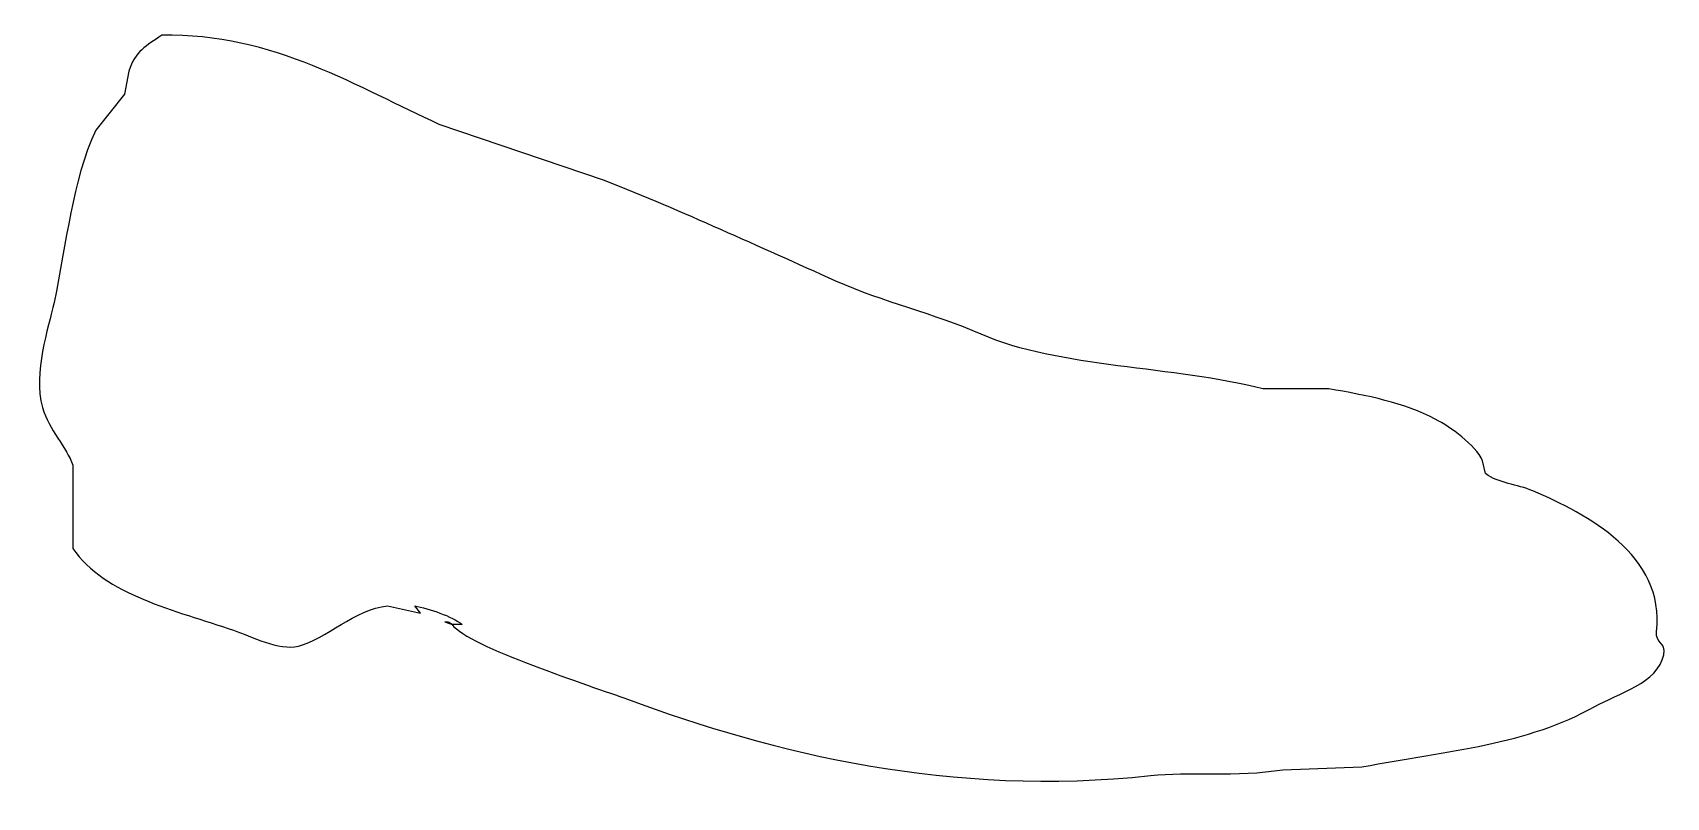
# Model space of a CAD drawing. Header units: centimetres. Extents: x -6.9 to 6.8, y -3.3 to 3.1.
import ezdxf

# ---------------------------------------------------------------- set-up
doc = ezdxf.new("R2010")
doc.units = ezdxf.units.CM
doc.header["$MEASUREMENT"] = 0
doc.layers.add('Camada 1', color=7, linetype='Continuous')

msp = doc.modelspace()

# ---------------------------------------------------------------- linework, layer by layer
at = {"layer": 'Camada 1'}
for points, knots in [([(-5.78178, 3.12498), (-4.85143, 3.14654), (-4.1157, 2.67421), (-3.4572, 2.37827), (-3.4572, 2.37827), (-3.4572, 2.37827), (-2.07211, 1.90848), (-2.07211, 1.90848), (-2.07211, 1.90848), (-1.40414, 1.64474), (-0.78682, 1.356), (-0.13298, 1.06544), (-0.13298, 1.06544), (0.26416, 0.88891), (0.69233, 0.79138), (1.08349, 0.61978), (1.08349, 0.61978), (1.72981, 0.3362), (2.70861, 0.35218), (3.44423, 0.16208), (3.44423, 0.16208), (3.44423, 0.16208), (3.99815, 0.16207), (3.99815, 0.16207), (3.99815, 0.16207), (4.31158, 0.1082), (4.63942, 0.04301), (4.88953, -0.09082), (4.88953, -0.09082), (5.0201, -0.1608), (5.2228, -0.30601), (5.28696, -0.44015), (5.28696, -0.44015), (5.28696, -0.44015), (5.31098, -0.54852), (5.31098, -0.54852), (5.31098, -0.54852), (5.42046, -0.63192), (5.57503, -0.63575), (5.70854, -0.69306), (5.70854, -0.69306), (6.16201, -0.88814), (6.81701, -1.22852), (6.74433, -1.87337), (6.74433, -1.87337), (6.73327, -1.97153), (6.82625, -1.9573), (6.80444, -2.06607), (6.80444, -2.06607), (6.757, -2.30435), (6.41749, -2.3919), (6.22635, -2.49967), (6.22635, -2.49967), (5.65842, -2.82032), (5.0103, -2.868), (4.27521, -3.00553), (4.27521, -3.00553), (4.27521, -3.00553), (3.61269, -3.02971), (3.61269, -3.02971), (3.61269, -3.02971), (3.2282, -3.09239), (2.8164, -3.04363), (2.50467, -3.07794), (2.50467, -3.07794), (0.83928, -3.26095), (-0.66263, -2.89043), (-1.87937, -2.4395), (-1.87937, -2.4395), (-2.17615, -2.32959), (-3.21308, -1.99886), (-3.34887, -1.81313), (-3.34887, -1.81313), (-3.34887, -1.81313), (-3.26451, -1.81312), (-3.26451, -1.81312), (-3.26451, -1.81312), (-3.34997, -1.74226), (-3.54243, -1.68014), (-3.66199, -1.65665), (-3.66199, -1.65665), (-3.66199, -1.65665), (-3.61378, -1.71684), (-3.61378, -1.71684), (-3.61378, -1.71684), (-3.61378, -1.71684), (-3.89075, -1.65665), (-3.89075, -1.65665), (-3.89075, -1.65665), (-4.16073, -1.68459), (-4.40878, -1.93523), (-4.63756, -1.99381), (-4.63756, -1.99381), (-4.79718, -2.03471), (-5.04012, -1.9092), (-5.17956, -1.86133), (-5.17956, -1.86133), (-5.66967, -1.69319), (-6.25993, -1.56592), (-6.52849, -1.17479), (-6.52849, -1.17479), (-6.52849, -1.17479), (-6.52849, -0.47629), (-6.52849, -0.47629), (-6.52849, -0.47629), (-6.57654, -0.3277), (-6.72875, -0.18289), (-6.78143, 0.00544), (-6.78143, 0.00544), (-6.86385, 0.30034), (-6.73066, 0.67095), (-6.68507, 0.88473), (-6.68507, 0.88473), (-6.57619, 1.39569), (-6.53516, 1.89568), (-6.33577, 2.33007), (-6.33577, 2.33007), (-6.33577, 2.33007), (-6.09489, 2.63117), (-6.09489, 2.63117), (-6.09489, 2.63117), (-6.09489, 2.63117), (-6.05877, 2.82387), (-6.05877, 2.82387), (-6.05877, 2.82387), (-6.00258, 2.99332), (-5.91598, 3.0347), (-5.78178, 3.12498)], [0, 0, 0, 0, 0.03030303, 0.03030303, 0.03030303, 0.03030303, 0.06060606, 0.06060606, 0.06060606, 0.06060606, 0.09090909, 0.09090909, 0.09090909, 0.09090909, 0.12121212, 0.12121212, 0.12121212, 0.12121212, 0.15151515, 0.15151515, 0.15151515, 0.15151515, 0.18181818, 0.18181818, 0.18181818, 0.18181818, 0.21212121, 0.21212121, 0.21212121, 0.21212121, 0.24242424, 0.24242424, 0.24242424, 0.24242424, 0.27272727, 0.27272727, 0.27272727, 0.27272727, 0.3030303, 0.3030303, 0.3030303, 0.3030303, 0.33333333, 0.33333333, 0.33333333, 0.33333333, 0.36363636, 0.36363636, 0.36363636, 0.36363636, 0.39393939, 0.39393939, 0.39393939, 0.39393939, 0.42424242, 0.42424242, 0.42424242, 0.42424242, 0.45454545, 0.45454545, 0.45454545, 0.45454545, 0.48484848, 0.48484848, 0.48484848, 0.48484848, 0.51515152, 0.51515152, 0.51515152, 0.51515152, 0.54545455, 0.54545455, 0.54545455, 0.54545455, 0.57575758, 0.57575758, 0.57575758, 0.57575758, 0.60606061, 0.60606061, 0.60606061, 0.60606061, 0.63636364, 0.63636364, 0.63636364, 0.63636364, 0.66666667, 0.66666667, 0.66666667, 0.66666667, 0.6969697, 0.6969697, 0.6969697, 0.6969697, 0.72727273, 0.72727273, 0.72727273, 0.72727273, 0.75757576, 0.75757576, 0.75757576, 0.75757576, 0.78787879, 0.78787879, 0.78787879, 0.78787879, 0.81818182, 0.81818182, 0.81818182, 0.81818182, 0.84848485, 0.84848485, 0.84848485, 0.84848485, 0.87878788, 0.87878788, 0.87878788, 0.87878788, 0.90909091, 0.90909091, 0.90909091, 0.90909091, 0.93939394, 0.93939394, 0.93939394, 0.93939394, 1, 1, 1, 1]), ([(-3.4091, -1.7891), (-3.38404, -1.79344), (-3.37566, -1.7945), (-3.3687, -1.79804), (-3.3687, -1.79804), (-3.36351, -1.80077), (-3.35896, -1.80495), (-3.34888, -1.81309), (-3.34888, -1.81309), (-3.34888, -1.81309), (-3.4091, -1.7891), (-3.4091, -1.7891)], [0, 0, 0, 0, 0.25, 0.25, 0.25, 0.25, 0.5, 0.5, 0.5, 0.5, 1, 1, 1, 1])]:
    msp.add_open_spline(points, degree=3, knots=knots, dxfattribs=at)
at = {"layer": 'Camada 1', "lineweight": 15}
for points, knots in [([(-5.78178, 3.12498), (-4.85143, 3.14654), (-4.1157, 2.67421), (-3.4572, 2.37827), (-3.4572, 2.37827), (-3.4572, 2.37827), (-2.07211, 1.90848), (-2.07211, 1.90848), (-2.07211, 1.90848), (-1.40414, 1.64474), (-0.78682, 1.356), (-0.13298, 1.06544), (-0.13298, 1.06544), (0.26416, 0.88891), (0.69233, 0.79138), (1.08349, 0.61978), (1.08349, 0.61978), (1.72981, 0.3362), (2.70861, 0.35218), (3.44423, 0.16208), (3.44423, 0.16208), (3.44423, 0.16208), (3.99815, 0.16207), (3.99815, 0.16207), (3.99815, 0.16207), (4.31158, 0.1082), (4.63942, 0.04301), (4.88953, -0.09082), (4.88953, -0.09082), (5.0201, -0.1608), (5.2228, -0.30601), (5.28696, -0.44015), (5.28696, -0.44015), (5.28696, -0.44015), (5.31098, -0.54852), (5.31098, -0.54852), (5.31098, -0.54852), (5.42046, -0.63192), (5.57503, -0.63575), (5.70854, -0.69306), (5.70854, -0.69306), (6.16201, -0.88814), (6.81701, -1.22852), (6.74433, -1.87337), (6.74433, -1.87337), (6.73327, -1.97153), (6.82625, -1.9573), (6.80444, -2.06607), (6.80444, -2.06607), (6.757, -2.30435), (6.41749, -2.3919), (6.22635, -2.49967), (6.22635, -2.49967), (5.65842, -2.82032), (5.0103, -2.868), (4.27521, -3.00553), (4.27521, -3.00553), (4.27521, -3.00553), (3.61269, -3.02971), (3.61269, -3.02971), (3.61269, -3.02971), (3.2282, -3.09239), (2.8164, -3.04363), (2.50467, -3.07794), (2.50467, -3.07794), (0.83928, -3.26095), (-0.66263, -2.89043), (-1.87937, -2.4395), (-1.87937, -2.4395), (-2.17615, -2.32959), (-3.21308, -1.99886), (-3.34887, -1.81313), (-3.34887, -1.81313), (-3.34887, -1.81313), (-3.26451, -1.81312), (-3.26451, -1.81312), (-3.26451, -1.81312), (-3.34997, -1.74226), (-3.54243, -1.68014), (-3.66199, -1.65665), (-3.66199, -1.65665), (-3.66199, -1.65665), (-3.61378, -1.71684), (-3.61378, -1.71684), (-3.61378, -1.71684), (-3.61378, -1.71684), (-3.89075, -1.65665), (-3.89075, -1.65665), (-3.89075, -1.65665), (-4.16073, -1.68459), (-4.40878, -1.93523), (-4.63756, -1.99381), (-4.63756, -1.99381), (-4.79718, -2.03471), (-5.04012, -1.9092), (-5.17956, -1.86133), (-5.17956, -1.86133), (-5.66967, -1.69319), (-6.25993, -1.56592), (-6.52849, -1.17479), (-6.52849, -1.17479), (-6.52849, -1.17479), (-6.52849, -0.47629), (-6.52849, -0.47629), (-6.52849, -0.47629), (-6.57654, -0.3277), (-6.72875, -0.18289), (-6.78143, 0.00544), (-6.78143, 0.00544), (-6.86385, 0.30034), (-6.73066, 0.67095), (-6.68507, 0.88473), (-6.68507, 0.88473), (-6.57619, 1.39569), (-6.53516, 1.89568), (-6.33577, 2.33007), (-6.33577, 2.33007), (-6.33577, 2.33007), (-6.09489, 2.63117), (-6.09489, 2.63117), (-6.09489, 2.63117), (-6.09489, 2.63117), (-6.05877, 2.82387), (-6.05877, 2.82387), (-6.05877, 2.82387), (-6.00258, 2.99332), (-5.91598, 3.0347), (-5.78178, 3.12498)], [0, 0, 0, 0, 0.03030303, 0.03030303, 0.03030303, 0.03030303, 0.06060606, 0.06060606, 0.06060606, 0.06060606, 0.09090909, 0.09090909, 0.09090909, 0.09090909, 0.12121212, 0.12121212, 0.12121212, 0.12121212, 0.15151515, 0.15151515, 0.15151515, 0.15151515, 0.18181818, 0.18181818, 0.18181818, 0.18181818, 0.21212121, 0.21212121, 0.21212121, 0.21212121, 0.24242424, 0.24242424, 0.24242424, 0.24242424, 0.27272727, 0.27272727, 0.27272727, 0.27272727, 0.3030303, 0.3030303, 0.3030303, 0.3030303, 0.33333333, 0.33333333, 0.33333333, 0.33333333, 0.36363636, 0.36363636, 0.36363636, 0.36363636, 0.39393939, 0.39393939, 0.39393939, 0.39393939, 0.42424242, 0.42424242, 0.42424242, 0.42424242, 0.45454545, 0.45454545, 0.45454545, 0.45454545, 0.48484848, 0.48484848, 0.48484848, 0.48484848, 0.51515152, 0.51515152, 0.51515152, 0.51515152, 0.54545455, 0.54545455, 0.54545455, 0.54545455, 0.57575758, 0.57575758, 0.57575758, 0.57575758, 0.60606061, 0.60606061, 0.60606061, 0.60606061, 0.63636364, 0.63636364, 0.63636364, 0.63636364, 0.66666667, 0.66666667, 0.66666667, 0.66666667, 0.6969697, 0.6969697, 0.6969697, 0.6969697, 0.72727273, 0.72727273, 0.72727273, 0.72727273, 0.75757576, 0.75757576, 0.75757576, 0.75757576, 0.78787879, 0.78787879, 0.78787879, 0.78787879, 0.81818182, 0.81818182, 0.81818182, 0.81818182, 0.84848485, 0.84848485, 0.84848485, 0.84848485, 0.87878788, 0.87878788, 0.87878788, 0.87878788, 0.90909091, 0.90909091, 0.90909091, 0.90909091, 0.93939394, 0.93939394, 0.93939394, 0.93939394, 1, 1, 1, 1]), ([(-3.4091, -1.7891), (-3.38404, -1.79344), (-3.37566, -1.7945), (-3.3687, -1.79804), (-3.3687, -1.79804), (-3.36351, -1.80077), (-3.35896, -1.80495), (-3.34888, -1.81309), (-3.34888, -1.81309), (-3.34888, -1.81309), (-3.4091, -1.7891), (-3.4091, -1.7891)], [0, 0, 0, 0, 0.25, 0.25, 0.25, 0.25, 0.5, 0.5, 0.5, 0.5, 1, 1, 1, 1])]:
    msp.add_open_spline(points, degree=3, knots=knots, dxfattribs=at)

doc.saveas('drawing.dxf')
